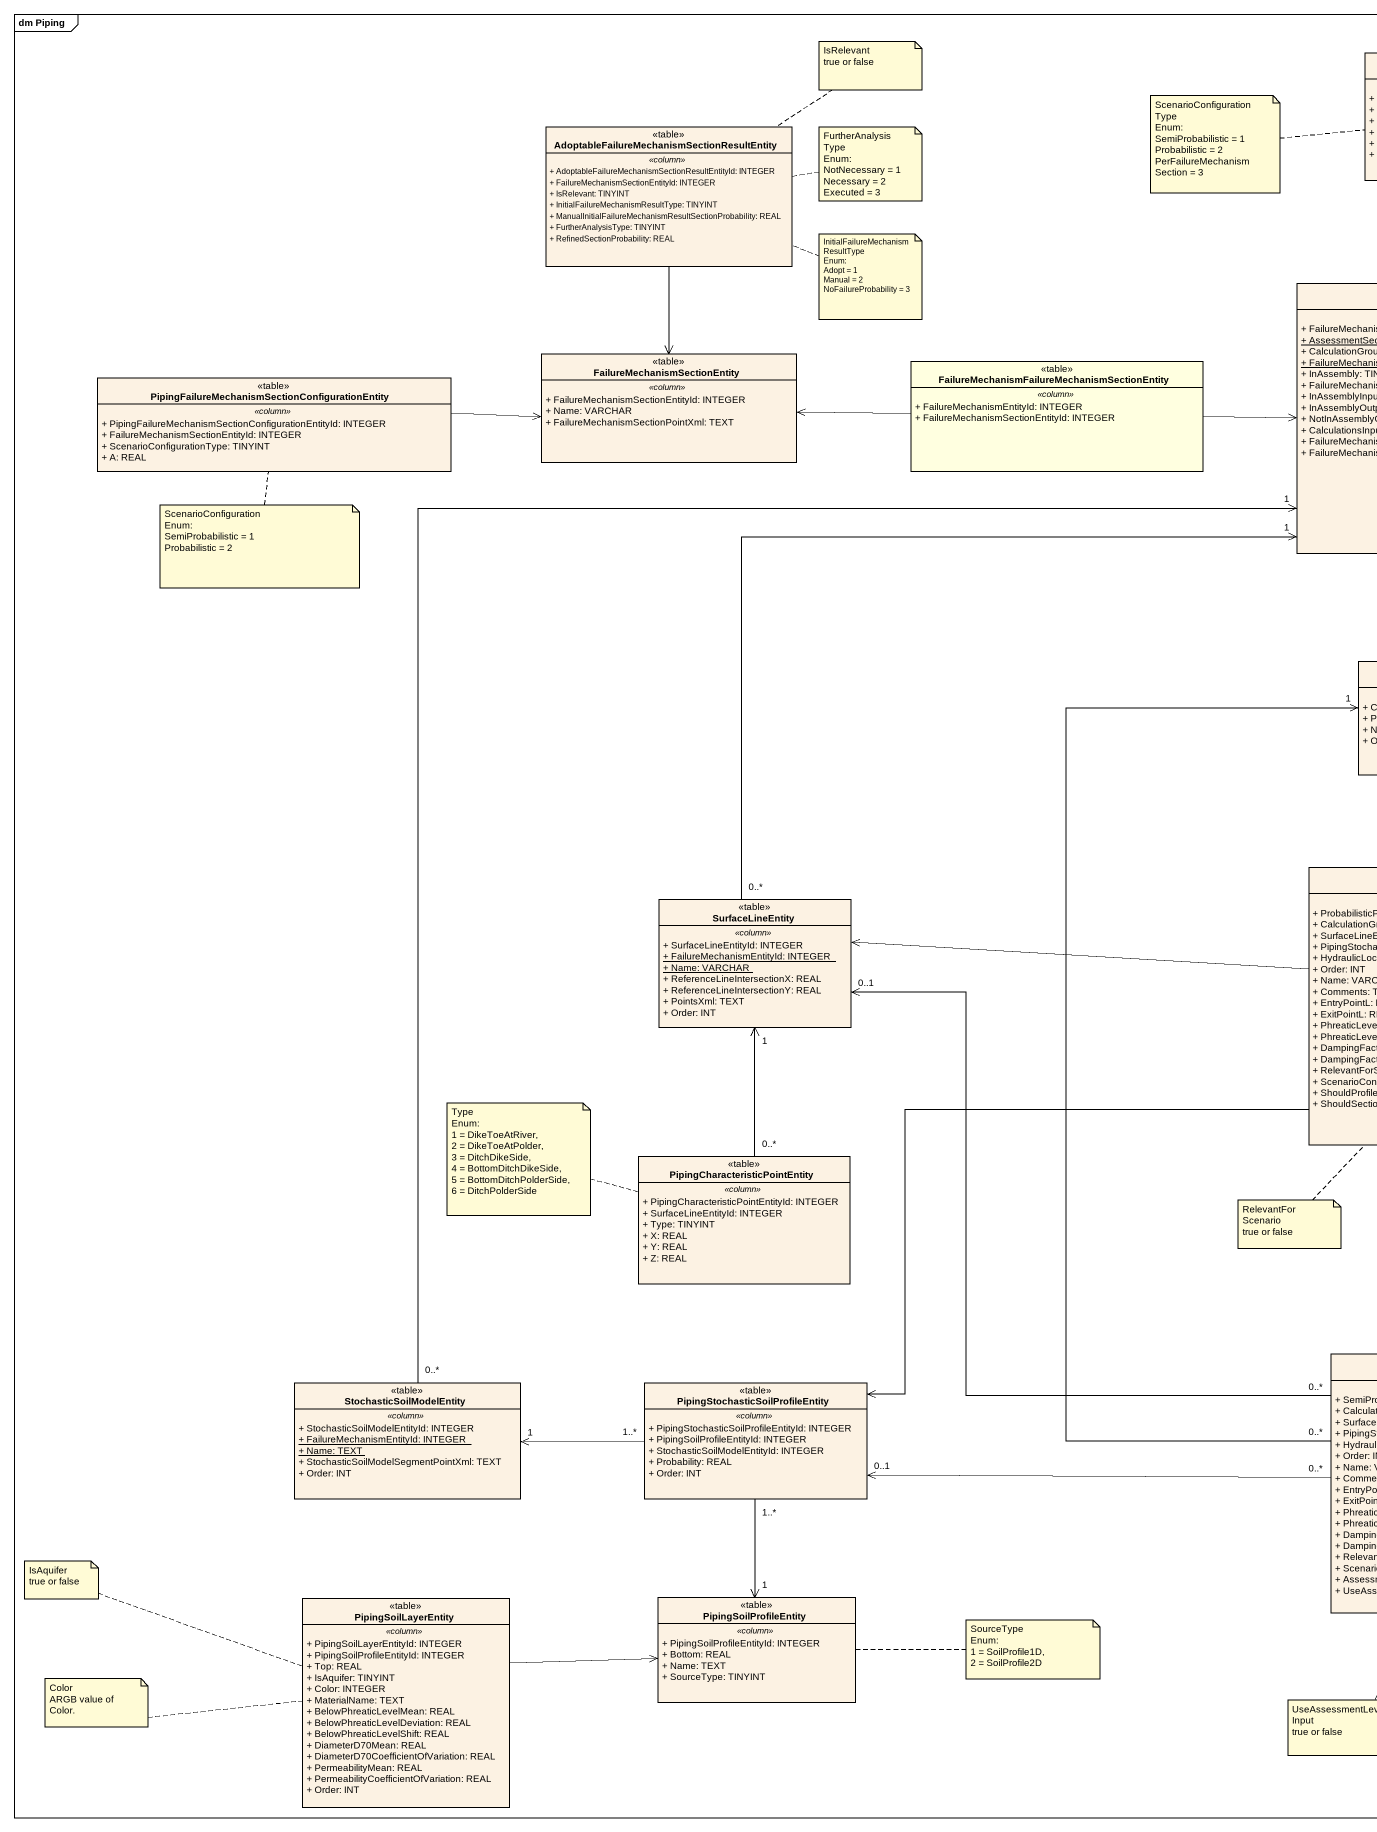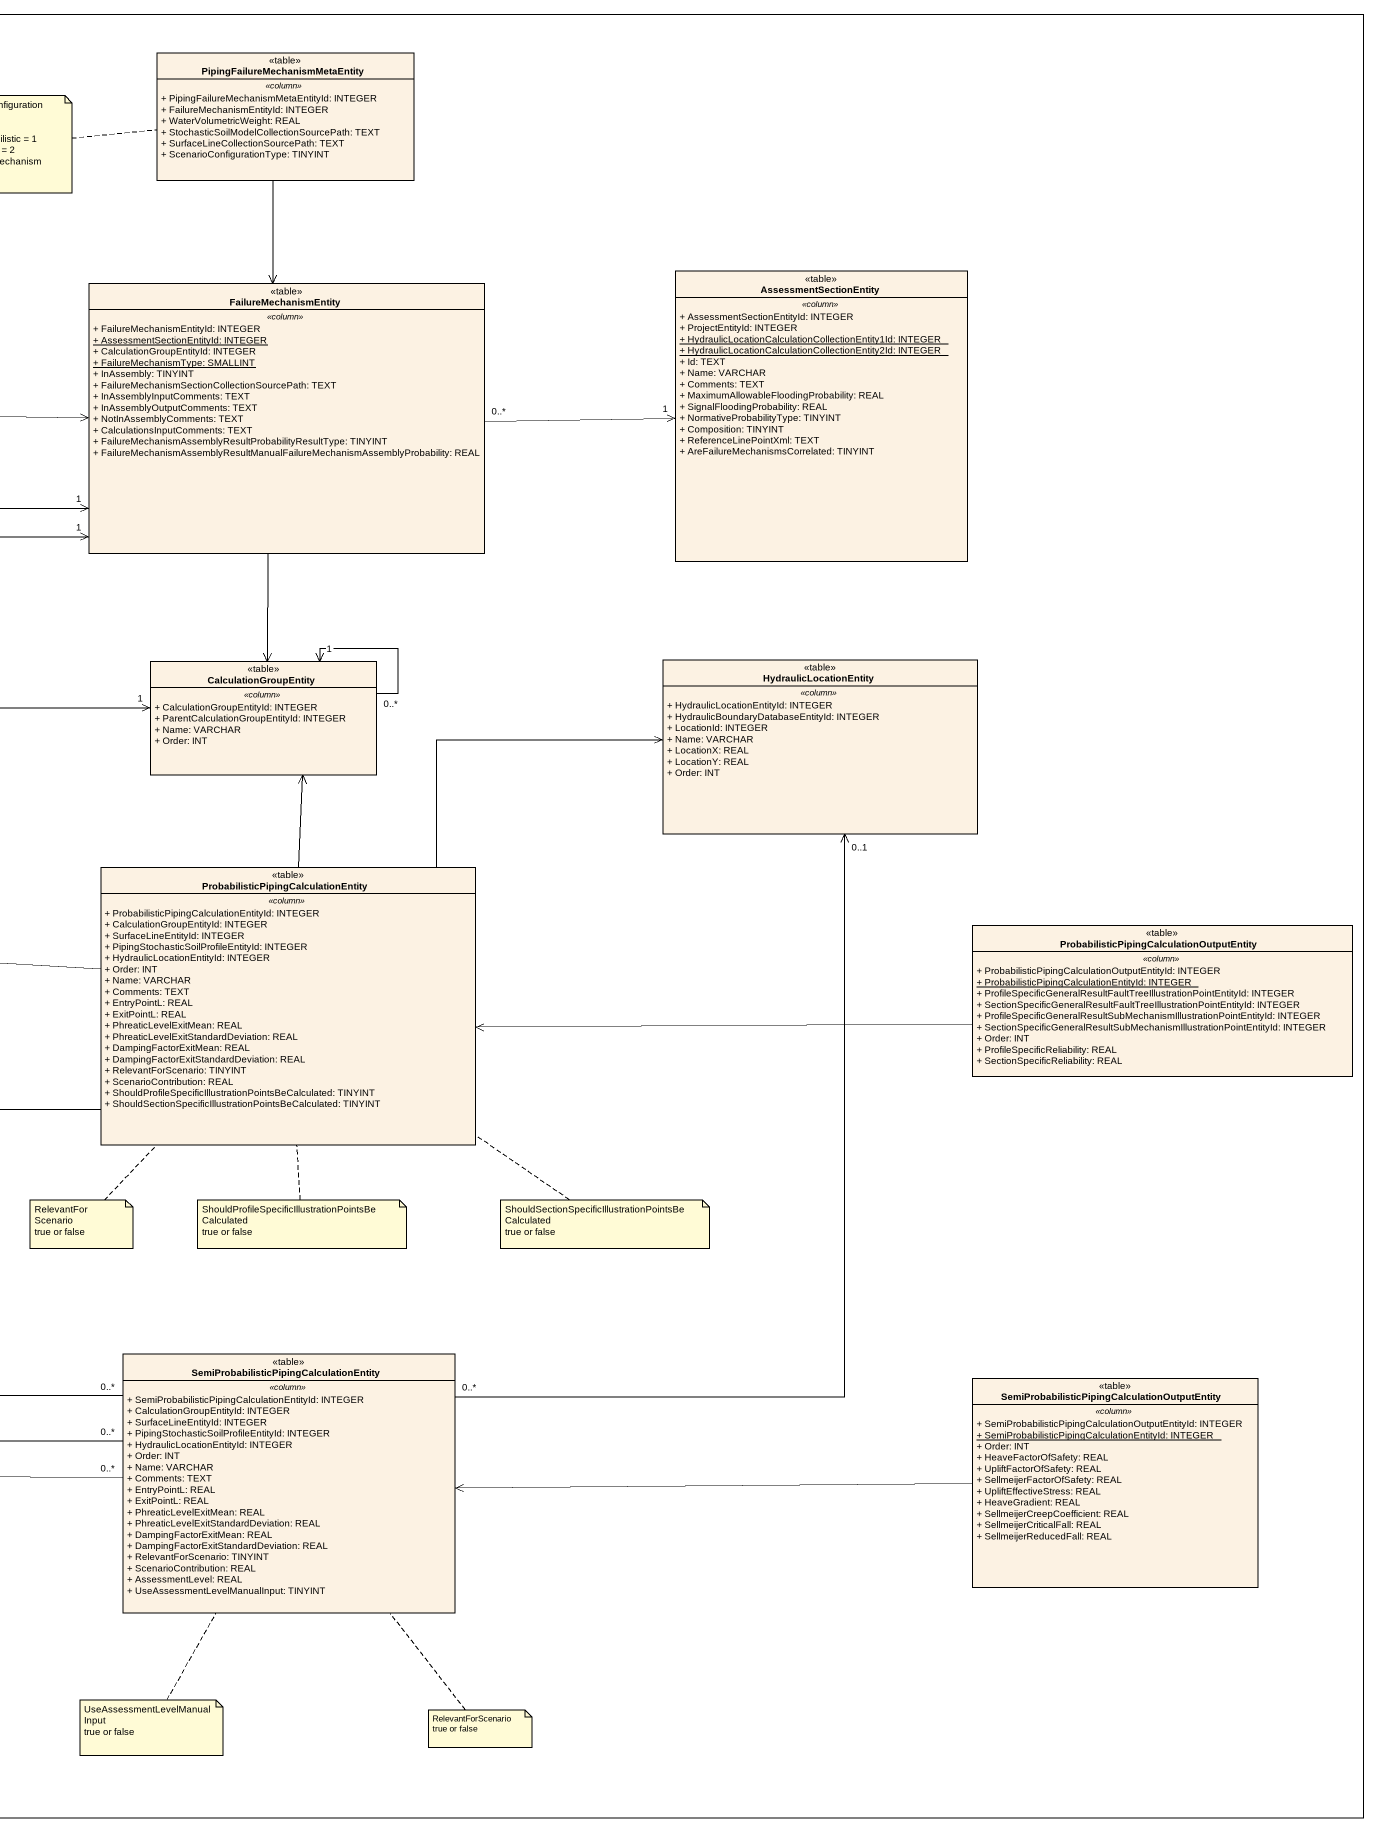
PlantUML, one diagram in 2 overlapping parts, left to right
@startuml
mainframe dm Piping
hide circle
hide empty members
skinparam classAttributeIconSize 0
class "PipingFailureMechanismMetaEntity" as PipingFailureMechanismMetaEn <<table>> #FCF2E3 {
  .. <<column>> ..
  + PipingFailureMechanismMetaEntityId: INTEGER
  + FailureMechanismEntityId: INTEGER
  + WaterVolumetricWeight: REAL
  + StochasticSoilModelCollectionSourcePath: TEXT
  + SurfaceLineCollectionSourcePath: TEXT
  + ScenarioConfigurationType: TINYINT
}
class "AdoptableFailureMechanismSectionResultEntity" as AdoptableFailureMechanismSec <<table>> #FCF2E3 {
  .. <<column>> ..
  + AdoptableFailureMechanismSectionResultEntityId: INTEGER
  + FailureMechanismSectionEntityId: INTEGER
  + IsRelevant: TINYINT
  + InitialFailureMechanismResultType: TINYINT
  + ManualInitialFailureMechanismResultSectionProbability: REAL
  + FurtherAnalysisType: TINYINT
  + RefinedSectionProbability: REAL
}
class AssessmentSectionEntity <<table>> #FCF2E3 {
  .. <<column>> ..
  + AssessmentSectionEntityId: INTEGER
  + ProjectEntityId: INTEGER
  {static} + HydraulicLocationCalculationCollectionEntity1Id: INTEGER
  {static} + HydraulicLocationCalculationCollectionEntity2Id: INTEGER
  + Id: TEXT
  + Name: VARCHAR
  + Comments: TEXT
  + MaximumAllowableFloodingProbability: REAL
  + SignalFloodingProbability: REAL
  + NormativeProbabilityType: TINYINT
  + Composition: TINYINT
  + ReferenceLinePointXml: TEXT
  + AreFailureMechanismsCorrelated: TINYINT
}
class FailureMechanismEntity <<table>> #FCF2E3 {
  .. <<column>> ..
  + FailureMechanismEntityId: INTEGER
  {static} + AssessmentSectionEntityId: INTEGER
  + CalculationGroupEntityId: INTEGER
  {static} + FailureMechanismType: SMALLINT
  + InAssembly: TINYINT
  + FailureMechanismSectionCollectionSourcePath: TEXT
  + InAssemblyInputComments: TEXT
  + InAssemblyOutputComments: TEXT
  + NotInAssemblyComments: TEXT
  + CalculationsInputComments: TEXT
  + FailureMechanismAssemblyResultProbabilityResultType: TINYINT
  + FailureMechanismAssemblyResultManualFailureMechanismAssemblyProbability: REAL
}
class "FailureMechanismSectionEntity" as FailureMechanismSectionEntit <<table>> #FCF2E3 {
  .. <<column>> ..
  + FailureMechanismSectionEntityId: INTEGER
  + Name: VARCHAR
  + FailureMechanismSectionPointXml: TEXT
}
class "FailureMechanismFailureMechanismSectionEntity" as FailureMechanismFailureMecha <<table>> #FFFFE0 {
  .. <<column>> ..
  + FailureMechanismEntityId: INTEGER
  + FailureMechanismSectionEntityId: INTEGER
}
class "PipingFailureMechanismSectionConfigurationEntity" as PipingFailureMechanismSectio <<table>> #FCF2E3 {
  .. <<column>> ..
  + PipingFailureMechanismSectionConfigurationEntityId: INTEGER
  + FailureMechanismSectionEntityId: INTEGER
  + ScenarioConfigurationType: TINYINT
  + A: REAL
}
class CalculationGroupEntity <<table>> #FCF2E3 {
  .. <<column>> ..
  + CalculationGroupEntityId: INTEGER
  + ParentCalculationGroupEntityId: INTEGER
  + Name: VARCHAR
  + Order: INT
}
class HydraulicLocationEntity <<table>> #FCF2E3 {
  .. <<column>> ..
  + HydraulicLocationEntityId: INTEGER
  + HydraulicBoundaryDatabaseEntityId: INTEGER
  + LocationId: INTEGER
  + Name: VARCHAR
  + LocationX: REAL
  + LocationY: REAL
  + Order: INT
}
class "ProbabilisticPipingCalculationEntity" as ProbabilisticPipingCalculati <<table>> #FCF2E3 {
  .. <<column>> ..
  + ProbabilisticPipingCalculationEntityId: INTEGER
  + CalculationGroupEntityId: INTEGER
  + SurfaceLineEntityId: INTEGER
  + PipingStochasticSoilProfileEntityId: INTEGER
  + HydraulicLocationEntityId: INTEGER
  + Order: INT
  + Name: VARCHAR
  + Comments: TEXT
  + EntryPointL: REAL
  + ExitPointL: REAL
  + PhreaticLevelExitMean: REAL
  + PhreaticLevelExitStandardDeviation: REAL
  + DampingFactorExitMean: REAL
  + DampingFactorExitStandardDeviation: REAL
  + RelevantForScenario: TINYINT
  + ScenarioContribution: REAL
  + ShouldProfileSpecificIllustrationPointsBeCalculated: TINYINT
  + ShouldSectionSpecificIllustrationPointsBeCalculated: TINYINT
}
class SurfaceLineEntity <<table>> #FCF2E3 {
  .. <<column>> ..
  + SurfaceLineEntityId: INTEGER
  {static} + FailureMechanismEntityId: INTEGER
  {static} + Name: VARCHAR
  + ReferenceLineIntersectionX: REAL
  + ReferenceLineIntersectionY: REAL
  + PointsXml: TEXT
  + Order: INT
}
class "ProbabilisticPipingCalculationOutputEntity" as ProbabilisticPipingCalculati_2 <<table>> #FCF2E3 {
  .. <<column>> ..
  + ProbabilisticPipingCalculationOutputEntityId: INTEGER
  {static} + ProbabilisticPipingCalculationEntityId: INTEGER
  + ProfileSpecificGeneralResultFaultTreeIllustrationPointEntityId: INTEGER
  + SectionSpecificGeneralResultFaultTreeIllustrationPointEntityId: INTEGER
  + ProfileSpecificGeneralResultSubMechanismIllustrationPointEntityId: INTEGER
  + SectionSpecificGeneralResultSubMechanismIllustrationPointEntityId: INTEGER
  + Order: INT
  + ProfileSpecificReliability: REAL
  + SectionSpecificReliability: REAL
}
class "PipingCharacteristicPointEntity" as PipingCharacteristicPointEnt <<table>> #FCF2E3 {
  .. <<column>> ..
  + PipingCharacteristicPointEntityId: INTEGER
  + SurfaceLineEntityId: INTEGER
  + Type: TINYINT
  + X: REAL
  + Y: REAL
  + Z: REAL
}
class "SemiProbabilisticPipingCalculationEntity" as SemiProbabilisticPipingCalcu <<table>> #FCF2E3 {
  .. <<column>> ..
  + SemiProbabilisticPipingCalculationEntityId: INTEGER
  + CalculationGroupEntityId: INTEGER
  + SurfaceLineEntityId: INTEGER
  + PipingStochasticSoilProfileEntityId: INTEGER
  + HydraulicLocationEntityId: INTEGER
  + Order: INT
  + Name: VARCHAR
  + Comments: TEXT
  + EntryPointL: REAL
  + ExitPointL: REAL
  + PhreaticLevelExitMean: REAL
  + PhreaticLevelExitStandardDeviation: REAL
  + DampingFactorExitMean: REAL
  + DampingFactorExitStandardDeviation: REAL
  + RelevantForScenario: TINYINT
  + ScenarioContribution: REAL
  + AssessmentLevel: REAL
  + UseAssessmentLevelManualInput: TINYINT
}
class StochasticSoilModelEntity <<table>> #FCF2E3 {
  .. <<column>> ..
  + StochasticSoilModelEntityId: INTEGER
  {static} + FailureMechanismEntityId: INTEGER
  {static} + Name: TEXT
  + StochasticSoilModelSegmentPointXml: TEXT
  + Order: INT
}
class "PipingStochasticSoilProfileEntity" as PipingStochasticSoilProfileE <<table>> #FCF2E3 {
  .. <<column>> ..
  + PipingStochasticSoilProfileEntityId: INTEGER
  + PipingSoilProfileEntityId: INTEGER
  + StochasticSoilModelEntityId: INTEGER
  + Probability: REAL
  + Order: INT
}
class "SemiProbabilisticPipingCalculationOutputEntity" as SemiProbabilisticPipingCalcu_2 <<table>> #FCF2E3 {
  .. <<column>> ..
  + SemiProbabilisticPipingCalculationOutputEntityId: INTEGER
  {static} + SemiProbabilisticPipingCalculationEntityId: INTEGER
  + Order: INT
  + HeaveFactorOfSafety: REAL
  + UpliftFactorOfSafety: REAL
  + SellmeijerFactorOfSafety: REAL
  + UpliftEffectiveStress: REAL
  + HeaveGradient: REAL
  + SellmeijerCreepCoefficient: REAL
  + SellmeijerCriticalFall: REAL
  + SellmeijerReducedFall: REAL
}
class PipingSoilLayerEntity <<table>> #FCF2E3 {
  .. <<column>> ..
  + PipingSoilLayerEntityId: INTEGER
  + PipingSoilProfileEntityId: INTEGER
  + Top: REAL
  + IsAquifer: TINYINT
  + Color: INTEGER
  + MaterialName: TEXT
  + BelowPhreaticLevelMean: REAL
  + BelowPhreaticLevelDeviation: REAL
  + BelowPhreaticLevelShift: REAL
  + DiameterD70Mean: REAL
  + DiameterD70CoefficientOfVariation: REAL
  + PermeabilityMean: REAL
  + PermeabilityCoefficientOfVariation: REAL
  + Order: INT
}
class PipingSoilProfileEntity <<table>> #FCF2E3 {
  .. <<column>> ..
  + PipingSoilProfileEntityId: INTEGER
  + Bottom: REAL
  + Name: TEXT
  + SourceType: TINYINT
}
PipingFailureMechanismMetaEn --> FailureMechanismEntity
AdoptableFailureMechanismSec --> FailureMechanismSectionEntit
FailureMechanismEntity "0..*" -right-> "1" AssessmentSectionEntity
FailureMechanismEntity --> CalculationGroupEntity
FailureMechanismFailureMecha -right-> FailureMechanismEntity
FailureMechanismFailureMecha -left-> FailureMechanismSectionEntit
PipingFailureMechanismSectio -right-> FailureMechanismSectionEntit
CalculationGroupEntity "0..*" --> "1" CalculationGroupEntity
ProbabilisticPipingCalculati -up-> CalculationGroupEntity
ProbabilisticPipingCalculati -right-> HydraulicLocationEntity
ProbabilisticPipingCalculati -left-> SurfaceLineEntity
ProbabilisticPipingCalculati -left-> PipingStochasticSoilProfileE
SurfaceLineEntity "0..*" -up-> "1" FailureMechanismEntity
ProbabilisticPipingCalculati_2 -left-> ProbabilisticPipingCalculati
PipingCharacteristicPointEnt "0..*" -up-> "1" SurfaceLineEntity
SemiProbabilisticPipingCalcu "0..*" -up-> "1" CalculationGroupEntity
SemiProbabilisticPipingCalcu "0..*" -up-> "0..1" HydraulicLocationEntity
SemiProbabilisticPipingCalcu "0..*" -up-> "0..1" SurfaceLineEntity
SemiProbabilisticPipingCalcu "0..*" -left-> "0..1" PipingStochasticSoilProfileE
StochasticSoilModelEntity "0..*" -up-> "1" FailureMechanismEntity
PipingStochasticSoilProfileE "1..*" -left-> "1" StochasticSoilModelEntity
PipingStochasticSoilProfileE "1..*" --> "1" PipingSoilProfileEntity
SemiProbabilisticPipingCalcu_2 -left-> SemiProbabilisticPipingCalcu
PipingSoilLayerEntity -right-> PipingSoilProfileEntity
note top of AdoptableFailureMechanismSec
  IsRelevant
  true or false
end note
note left of PipingFailureMechanismMetaEn
  ScenarioConfigurationType
  Enum:
  SemiProbabilistic = 1
  Probabilistic = 2
  PerFailureMechanismSection = 3
end note
note right of AdoptableFailureMechanismSec
  FurtherAnalysisType
  Enum:
  NotNecessary = 1
  Necessary = 2
  Executed = 3
end note
note right of AdoptableFailureMechanismSec
  InitialFailureMechanismResultType
  Enum:
  Adopt = 1
  Manual = 2
  NoFailureProbability = 3
end note
note bottom of PipingFailureMechanismSectio
  ScenarioConfiguration
  Enum:
  SemiProbabilistic = 1
  Probabilistic = 2
end note
note left of PipingCharacteristicPointEnt
  Type
  Enum:
  1 = DikeToeAtRiver,
  2 = DikeToeAtPolder,
  3 = DitchDikeSide,
  4 = BottomDitchDikeSide,
  5 = BottomDitchPolderSide,
  6 = DitchPolderSide
end note
note bottom of ProbabilisticPipingCalculati
  RelevantForScenario
  true or false
end note
note bottom of ProbabilisticPipingCalculati
  ShouldProfileSpecificIllustrationPointsBeCalculated
  true or false
end note
note bottom of ProbabilisticPipingCalculati
  ShouldSectionSpecificIllustrationPointsBeCalculated
  true or false
end note
note left of PipingSoilLayerEntity
  IsAquifer
  true or false
end note
note right of PipingSoilProfileEntity
  SourceType
  Enum:
  1 = SoilProfile1D,
  2 = SoilProfile2D
end note
note left of PipingSoilLayerEntity
  Color
  ARGB value of Color.
end note
note bottom of SemiProbabilisticPipingCalcu
  UseAssessmentLevelManualInput
  true or false
end note
note bottom of SemiProbabilisticPipingCalcu
  RelevantForScenario
  true or false
end note
@enduml
